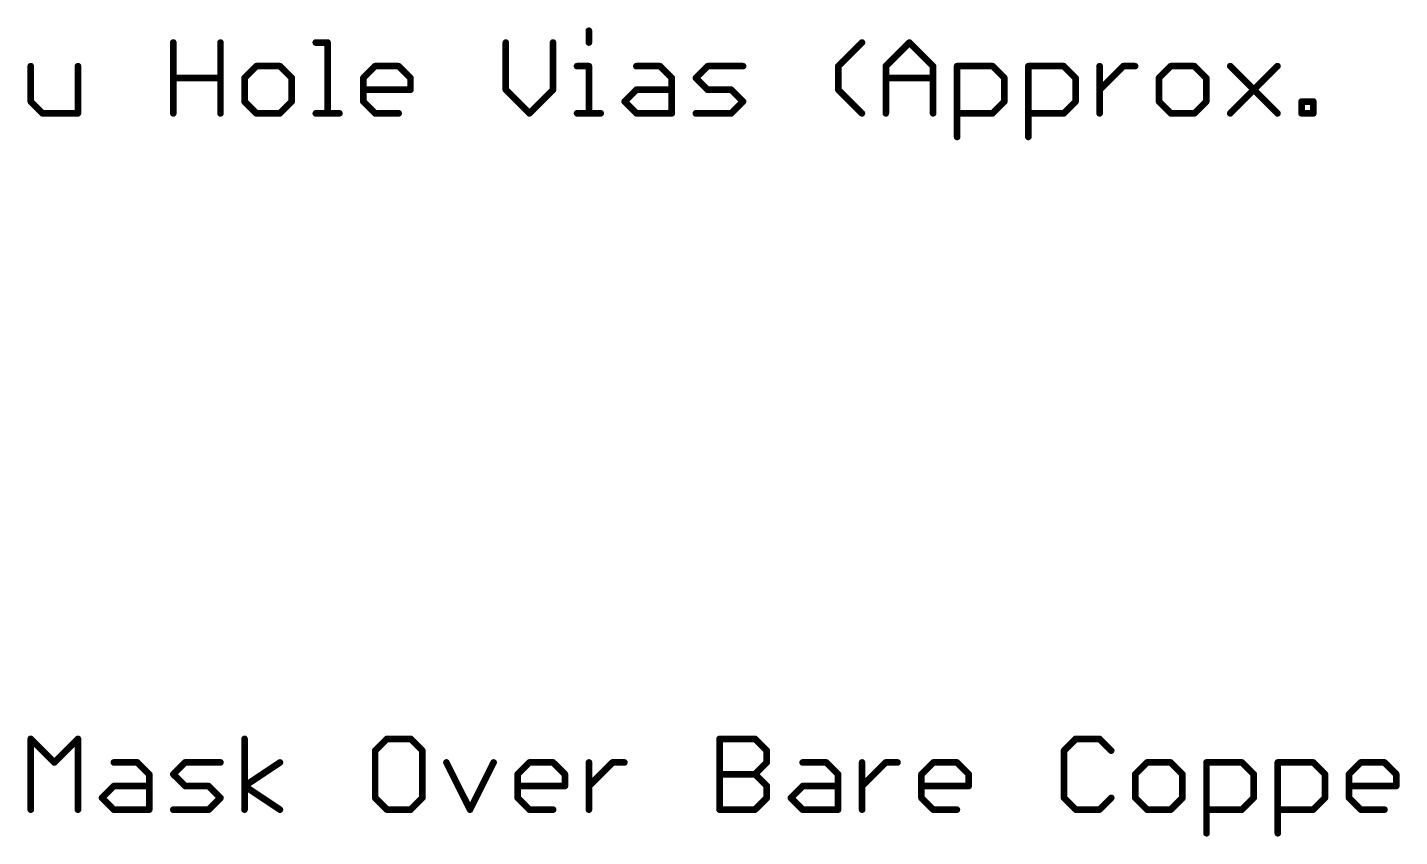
# Model space of a CAD drawing. Extents: x -1.41 to 8.41, y -3.01 to 3.01.
# Drawn here: x 4.367 to 5.609, y 0.064 to 0.796 of the extents above; entities that cross this region are included whole.
import ezdxf

# ---------------------------------------------------------------- set-up
doc = ezdxf.new("R2010")
doc.units = 0
doc.layers.add('52', color=253, linetype='CONTINUOUS')

msp = doc.modelspace()

# ---------------------------------------------------------------- linework, layer by layer
at = {"layer": '52', "const_width": 0.006}
for points in [[(4.875287, 0.79273), (4.875287, 0.782055)], [(4.499366, 0.718), (4.499366, 0.782055)], [(4.542069, 0.782055), (4.542069, 0.718)], [(4.628276, 0.782055), (4.638952, 0.782055)], [(4.638952, 0.782055), (4.638952, 0.718)], [(4.800156, 0.782055), (4.800156, 0.739352)], [(4.842859, 0.739352), (4.842859, 0.782055)], [(5.100946, 0.760703), (5.122297, 0.782055)], [(5.143916, 0.760703), (5.165267, 0.782055)], [(5.165267, 0.782055), (5.186619, 0.760703)], [(4.370456, 0.760703), (4.370456, 0.728676)], [(4.413159, 0.718), (4.413159, 0.760703)], [(4.574497, 0.760703), (4.563821, 0.750027)], [(4.595849, 0.760703), (4.574497, 0.760703)], [(4.606524, 0.750027), (4.595849, 0.760703)], [(4.671246, 0.750027), (4.681922, 0.760703)], [(4.681922, 0.760703), (4.703273, 0.760703)], [(4.703273, 0.760703), (4.713949, 0.750027)], [(4.864611, 0.760703), (4.875287, 0.760703)], [(4.875287, 0.760703), (4.875287, 0.718)], [(4.918257, 0.760703), (4.939608, 0.760703)], [(4.939608, 0.760703), (4.950284, 0.750027)], [(4.972036, 0.750027), (4.982712, 0.760703)], [(4.982712, 0.760703), (5.014739, 0.760703)], [(5.100946, 0.739352), (5.100946, 0.760703)], [(5.143916, 0.718), (5.143916, 0.760703)], [(5.186619, 0.760703), (5.186619, 0.718)], [(5.208371, 0.696648), (5.208371, 0.760703)], [(5.208371, 0.760703), (5.240398, 0.760703)], [(5.240398, 0.760703), (5.251074, 0.750027)], [(5.272826, 0.696648), (5.272826, 0.760703)], [(5.272826, 0.760703), (5.304853, 0.760703)], [(5.304853, 0.760703), (5.315529, 0.750027)], [(5.337281, 0.718), (5.337281, 0.760703)], [(5.337281, 0.739352), (5.358632, 0.760703)], [(5.358632, 0.760703), (5.369308, 0.760703)], [(5.401669, 0.760703), (5.390993, 0.750027)], [(5.423021, 0.760703), (5.401669, 0.760703)], [(5.433696, 0.750027), (5.423021, 0.760703)], [(5.455448, 0.760703), (5.498151, 0.718)], [(5.455448, 0.718), (5.498151, 0.760703)], [(4.499366, 0.750027), (4.542069, 0.750027)], [(4.563821, 0.750027), (4.563821, 0.728676)], [(4.606524, 0.728676), (4.606524, 0.750027)], [(4.671246, 0.728676), (4.671246, 0.750027)], [(4.713949, 0.750027), (4.713949, 0.739352)], [(4.950284, 0.750027), (4.950284, 0.718)], [(4.982712, 0.739352), (4.972036, 0.750027)], [(5.143916, 0.750027), (5.186619, 0.750027)], [(5.251074, 0.750027), (5.251074, 0.728676)], [(5.315529, 0.750027), (5.315529, 0.728676)], [(5.390993, 0.750027), (5.390993, 0.728676)], [(5.433696, 0.728676), (5.433696, 0.750027)], [(4.713949, 0.739352), (4.671246, 0.739352)], [(4.800156, 0.739352), (4.821508, 0.718)], [(4.821508, 0.718), (4.842859, 0.739352)], [(4.907581, 0.728676), (4.918257, 0.739352)], [(4.918257, 0.739352), (4.950284, 0.739352)], [(5.004063, 0.739352), (4.982712, 0.739352)], [(5.014739, 0.728676), (5.004063, 0.739352)], [(5.122297, 0.718), (5.100946, 0.739352)], [(4.370456, 0.728676), (4.381132, 0.718)], [(4.381132, 0.718), (4.413159, 0.718)], [(4.563821, 0.728676), (4.574497, 0.718)], [(4.574497, 0.718), (4.595849, 0.718)], [(4.595849, 0.718), (4.606524, 0.728676)], [(4.628276, 0.718), (4.649628, 0.718)], [(4.681922, 0.718), (4.671246, 0.728676)], [(4.703273, 0.718), (4.681922, 0.718)], [(4.864611, 0.718), (4.885963, 0.718)], [(4.918257, 0.718), (4.907581, 0.728676)], [(4.950284, 0.718), (4.918257, 0.718)], [(4.972036, 0.718), (5.004063, 0.718)], [(5.004063, 0.718), (5.014739, 0.728676)], [(5.240398, 0.718), (5.208371, 0.718)], [(5.251074, 0.728676), (5.240398, 0.718)], [(5.304853, 0.718), (5.272826, 0.718)], [(5.315529, 0.728676), (5.304853, 0.718)], [(5.390993, 0.728676), (5.401669, 0.718)], [(5.401669, 0.718), (5.423021, 0.718)], [(5.423021, 0.718), (5.433696, 0.728676)], [(5.519903, 0.718), (5.519903, 0.728676)], [(5.519903, 0.728676), (5.530579, 0.728676)], [(5.530579, 0.718), (5.519903, 0.718)], [(5.530579, 0.728676), (5.530579, 0.718)], [(4.370456, 0.088), (4.370456, 0.152055)], [(4.370456, 0.152055), (4.391808, 0.130703)], [(4.391808, 0.130703), (4.413159, 0.152055)], [(4.413159, 0.152055), (4.413159, 0.088)], [(4.563821, 0.088), (4.563821, 0.152055)], [(4.692664, 0.152055), (4.681989, 0.141379)], [(4.714016, 0.152055), (4.692664, 0.152055)], [(4.724692, 0.141379), (4.714016, 0.152055)], [(4.993521, 0.088), (4.993521, 0.152055)], [(4.993521, 0.152055), (5.025548, 0.152055)], [(5.025548, 0.152055), (5.036224, 0.141379)], [(5.315729, 0.152055), (5.305053, 0.141379)], [(5.337081, 0.152055), (5.315729, 0.152055)], [(5.347757, 0.141379), (5.337081, 0.152055)], [(4.681989, 0.141379), (4.681989, 0.098676)], [(4.724692, 0.098676), (4.724692, 0.141379)], [(5.036224, 0.141379), (5.036224, 0.130703)], [(5.305053, 0.141379), (5.305053, 0.098676)], [(4.445587, 0.130703), (4.466939, 0.130703)], [(4.466939, 0.130703), (4.477614, 0.120027)], [(4.499366, 0.120027), (4.510042, 0.130703)], [(4.510042, 0.130703), (4.542069, 0.130703)], [(4.563821, 0.109352), (4.595849, 0.130703)], [(4.746444, 0.130703), (4.767795, 0.088)], [(4.767795, 0.088), (4.789147, 0.130703)], [(4.810899, 0.120027), (4.821574, 0.130703)], [(4.821574, 0.130703), (4.842926, 0.130703)], [(4.842926, 0.130703), (4.853602, 0.120027)], [(4.875354, 0.088), (4.875354, 0.130703)], [(4.875354, 0.109352), (4.896705, 0.130703)], [(4.896705, 0.130703), (4.907381, 0.130703)], [(5.036224, 0.130703), (5.025548, 0.120027)], [(5.068652, 0.130703), (5.090003, 0.130703)], [(5.090003, 0.130703), (5.100679, 0.120027)], [(5.122431, 0.088), (5.122431, 0.130703)], [(5.122431, 0.109352), (5.143782, 0.130703)], [(5.143782, 0.130703), (5.154458, 0.130703)], [(5.176143, 0.120027), (5.186819, 0.130703)], [(5.186819, 0.130703), (5.208171, 0.130703)], [(5.208171, 0.130703), (5.218847, 0.120027)], [(5.380184, 0.130703), (5.369508, 0.120027)], [(5.401536, 0.130703), (5.380184, 0.130703)], [(5.412211, 0.120027), (5.401536, 0.130703)], [(5.433963, 0.066648), (5.433963, 0.130703)], [(5.433963, 0.130703), (5.465991, 0.130703)], [(5.465991, 0.130703), (5.476666, 0.120027)], [(5.498418, 0.066648), (5.498418, 0.130703)], [(5.498418, 0.130703), (5.530446, 0.130703)], [(5.530446, 0.130703), (5.541121, 0.120027)], [(5.562873, 0.120027), (5.573549, 0.130703)], [(5.573549, 0.130703), (5.594901, 0.130703)], [(5.594901, 0.130703), (5.605576, 0.120027)], [(4.434911, 0.098676), (4.445587, 0.109352)], [(4.445587, 0.109352), (4.477614, 0.109352)], [(4.477614, 0.120027), (4.477614, 0.088)], [(4.510042, 0.109352), (4.499366, 0.120027)], [(4.531394, 0.109352), (4.510042, 0.109352)], [(4.542069, 0.098676), (4.531394, 0.109352)], [(4.595849, 0.088), (4.563821, 0.109352)], [(4.810899, 0.098676), (4.810899, 0.120027)], [(4.853602, 0.109352), (4.810899, 0.109352)], [(4.853602, 0.120027), (4.853602, 0.109352)], [(4.993521, 0.120027), (5.025548, 0.120027)], [(5.025548, 0.120027), (5.036224, 0.109352)], [(5.036224, 0.109352), (5.036224, 0.098676)], [(5.057976, 0.098676), (5.068652, 0.109352)], [(5.068652, 0.109352), (5.100679, 0.109352)], [(5.100679, 0.120027), (5.100679, 0.088)], [(5.176143, 0.098676), (5.176143, 0.120027)], [(5.218847, 0.109352), (5.176143, 0.109352)], [(5.218847, 0.120027), (5.218847, 0.109352)], [(5.369508, 0.120027), (5.369508, 0.098676)], [(5.412211, 0.098676), (5.412211, 0.120027)], [(5.476666, 0.120027), (5.476666, 0.098676)], [(5.541121, 0.120027), (5.541121, 0.098676)], [(5.562873, 0.098676), (5.562873, 0.120027)], [(5.605576, 0.109352), (5.562873, 0.109352)], [(5.605576, 0.120027), (5.605576, 0.109352)], [(4.445587, 0.088), (4.434911, 0.098676)], [(4.531394, 0.088), (4.542069, 0.098676)], [(4.681989, 0.098676), (4.692664, 0.088)], [(4.714016, 0.088), (4.724692, 0.098676)], [(4.821574, 0.088), (4.810899, 0.098676)], [(5.036224, 0.098676), (5.025548, 0.088)], [(5.068652, 0.088), (5.057976, 0.098676)], [(5.186819, 0.088), (5.176143, 0.098676)], [(5.305053, 0.098676), (5.315729, 0.088)], [(5.337081, 0.088), (5.347757, 0.098676)], [(5.369508, 0.098676), (5.380184, 0.088)], [(5.401536, 0.088), (5.412211, 0.098676)], [(5.476666, 0.098676), (5.465991, 0.088)], [(5.541121, 0.098676), (5.530446, 0.088)], [(5.573549, 0.088), (5.562873, 0.098676)], [(4.477614, 0.088), (4.445587, 0.088)], [(4.499366, 0.088), (4.531394, 0.088)], [(4.692664, 0.088), (4.714016, 0.088)], [(4.842926, 0.088), (4.821574, 0.088)], [(5.025548, 0.088), (4.993521, 0.088)], [(5.100679, 0.088), (5.068652, 0.088)], [(5.208171, 0.088), (5.186819, 0.088)], [(5.315729, 0.088), (5.337081, 0.088)], [(5.380184, 0.088), (5.401536, 0.088)], [(5.465991, 0.088), (5.433963, 0.088)], [(5.530446, 0.088), (5.498418, 0.088)], [(5.594901, 0.088), (5.573549, 0.088)]]:
    msp.add_lwpolyline(points, dxfattribs=at)
at = {"layer": '52', "const_width": 0.003}
for points in [[(4.876787, 0.79273, 1), (4.873787, 0.79273)], [(4.500866, 0.782055, 1), (4.497866, 0.782055)], [(4.543569, 0.782055, 1), (4.540569, 0.782055)], [(4.628276, 0.783555, 1), (4.628276, 0.780555)], [(4.640452, 0.782055, 1), (4.637452, 0.782055)], [(4.638952, 0.780555, 1), (4.638952, 0.783555)], [(4.801656, 0.782055, 1), (4.798656, 0.782055)], [(4.844359, 0.782055, 1), (4.841359, 0.782055)], [(4.873787, 0.782055, 1), (4.876787, 0.782055)], [(5.123358, 0.780994, 1), (5.121237, 0.783115)], [(5.166328, 0.783115, 1), (5.164207, 0.780994)], [(5.166328, 0.780994, 1), (5.164207, 0.783115)], [(4.371956, 0.760703, 1), (4.368956, 0.760703)], [(4.414659, 0.760703, 1), (4.411659, 0.760703)], [(4.574497, 0.762203, 1), (4.574497, 0.759203)], [(4.575558, 0.759642, 1), (4.573436, 0.761764)], [(4.596909, 0.761764, 1), (4.594788, 0.759642)], [(4.595849, 0.759203, 1), (4.595849, 0.762203)], [(4.681922, 0.762203, 1), (4.681922, 0.759203)], [(4.682983, 0.759642, 1), (4.680861, 0.761764)], [(4.704334, 0.761764, 1), (4.702213, 0.759642)], [(4.703273, 0.759203, 1), (4.703273, 0.762203)], [(4.864611, 0.762203, 1), (4.864611, 0.759203)], [(4.876787, 0.760703, 1), (4.873787, 0.760703)], [(4.875287, 0.759203, 1), (4.875287, 0.762203)], [(4.918257, 0.762203, 1), (4.918257, 0.759203)], [(4.940669, 0.761764, 1), (4.938548, 0.759642)], [(4.939608, 0.759203, 1), (4.939608, 0.762203)], [(4.982712, 0.762203, 1), (4.982712, 0.759203)], [(4.983772, 0.759642, 1), (4.981651, 0.761764)], [(5.014739, 0.759203, 1), (5.014739, 0.762203)], [(5.102446, 0.760703, 1), (5.099446, 0.760703)], [(5.099885, 0.761764, 1), (5.102007, 0.759642)], [(5.145416, 0.760703, 1), (5.142416, 0.760703)], [(5.142855, 0.761764, 1), (5.144977, 0.759642)], [(5.188119, 0.760703, 1), (5.185119, 0.760703)], [(5.185558, 0.759642, 1), (5.18768, 0.761764)], [(5.209871, 0.760703, 1), (5.206871, 0.760703)], [(5.208371, 0.762203, 1), (5.208371, 0.759203)], [(5.241459, 0.761764, 1), (5.239338, 0.759642)], [(5.240398, 0.759203, 1), (5.240398, 0.762203)], [(5.274326, 0.760703, 1), (5.271326, 0.760703)], [(5.272826, 0.762203, 1), (5.272826, 0.759203)], [(5.305914, 0.761764, 1), (5.303793, 0.759642)], [(5.304853, 0.759203, 1), (5.304853, 0.762203)], [(5.338781, 0.760703, 1), (5.335781, 0.760703)], [(5.358632, 0.762203, 1), (5.358632, 0.759203)], [(5.359693, 0.759642, 1), (5.357572, 0.761764)], [(5.369308, 0.759203, 1), (5.369308, 0.762203)], [(5.401669, 0.762203, 1), (5.401669, 0.759203)], [(5.40273, 0.759642, 1), (5.400608, 0.761764)], [(5.424081, 0.761764, 1), (5.42196, 0.759642)], [(5.423021, 0.759203, 1), (5.423021, 0.762203)], [(5.456509, 0.761764, 1), (5.454388, 0.759642)], [(5.499212, 0.759642, 1), (5.497091, 0.761764)], [(4.499366, 0.751527, 1), (4.499366, 0.748527)], [(4.542069, 0.748527, 1), (4.542069, 0.751527)], [(4.565321, 0.750027, 1), (4.562321, 0.750027)], [(4.562761, 0.751088, 1), (4.564882, 0.748967)], [(4.608024, 0.750027, 1), (4.605024, 0.750027)], [(4.605464, 0.748967, 1), (4.607585, 0.751088)], [(4.672746, 0.750027, 1), (4.669746, 0.750027)], [(4.670186, 0.751088, 1), (4.672307, 0.748967)], [(4.715449, 0.750027, 1), (4.712449, 0.750027)], [(4.712889, 0.748967, 1), (4.71501, 0.751088)], [(4.951784, 0.750027, 1), (4.948784, 0.750027)], [(4.949224, 0.748967, 1), (4.951345, 0.751088)], [(4.973097, 0.751088, 1), (4.970975, 0.748967)], [(4.970975, 0.751088, 1), (4.973097, 0.748967)], [(5.143916, 0.751527, 1), (5.143916, 0.748527)], [(5.186619, 0.748527, 1), (5.186619, 0.751527)], [(5.252574, 0.750027, 1), (5.249574, 0.750027)], [(5.250013, 0.748967, 1), (5.252135, 0.751088)], [(5.317029, 0.750027, 1), (5.314029, 0.750027)], [(5.314468, 0.748967, 1), (5.31659, 0.751088)], [(5.392493, 0.750027, 1), (5.389493, 0.750027)], [(5.389933, 0.751088, 1), (5.392054, 0.748967)], [(5.435196, 0.750027, 1), (5.432196, 0.750027)], [(5.432636, 0.748967, 1), (5.434757, 0.751088)], [(4.671246, 0.740852, 1), (4.671246, 0.737852)], [(4.712449, 0.739352, 1), (4.715449, 0.739352)], [(4.713949, 0.737852, 1), (4.713949, 0.740852)], [(4.801217, 0.740412, 1), (4.799095, 0.738291)], [(4.798656, 0.739352, 1), (4.801656, 0.739352)], [(4.841359, 0.739352, 1), (4.844359, 0.739352)], [(4.84392, 0.738291, 1), (4.841799, 0.740412)], [(4.918257, 0.740852, 1), (4.918257, 0.737852)], [(4.919317, 0.738291, 1), (4.917196, 0.740412)], [(4.950284, 0.737852, 1), (4.950284, 0.740852)], [(4.982712, 0.740852, 1), (4.982712, 0.737852)], [(4.981651, 0.738291, 1), (4.983772, 0.740412)], [(5.005124, 0.740412, 1), (5.003003, 0.738291)], [(5.004063, 0.737852, 1), (5.004063, 0.740852)], [(5.102007, 0.740412, 1), (5.099885, 0.738291)], [(5.099446, 0.739352, 1), (5.102446, 0.739352)], [(5.33622, 0.740412, 1), (5.338342, 0.738291)], [(4.368956, 0.728676, 1), (4.371956, 0.728676)], [(4.371517, 0.729736, 1), (4.369396, 0.727615)], [(4.381132, 0.7195, 1), (4.381132, 0.7165)], [(4.380071, 0.716939, 1), (4.382193, 0.719061)], [(4.413159, 0.7165, 1), (4.413159, 0.7195)], [(4.562321, 0.728676, 1), (4.565321, 0.728676)], [(4.564882, 0.729736, 1), (4.562761, 0.727615)], [(4.574497, 0.7195, 1), (4.574497, 0.7165)], [(4.573436, 0.716939, 1), (4.575558, 0.719061)], [(4.594788, 0.719061, 1), (4.596909, 0.716939)], [(4.595849, 0.7165, 1), (4.595849, 0.7195)], [(4.605024, 0.728676, 1), (4.608024, 0.728676)], [(4.607585, 0.727615, 1), (4.605464, 0.729736)], [(4.628276, 0.7195, 1), (4.628276, 0.7165)], [(4.649628, 0.7165, 1), (4.649628, 0.7195)], [(4.669746, 0.728676, 1), (4.672746, 0.728676)], [(4.672307, 0.729736, 1), (4.670186, 0.727615)], [(4.681922, 0.7195, 1), (4.681922, 0.7165)], [(4.680861, 0.716939, 1), (4.682983, 0.719061)], [(4.703273, 0.7165, 1), (4.703273, 0.7195)], [(4.820447, 0.719061, 1), (4.822568, 0.716939)], [(4.820447, 0.716939, 1), (4.822568, 0.719061)], [(4.864611, 0.7195, 1), (4.864611, 0.7165)], [(4.885963, 0.7165, 1), (4.885963, 0.7195)], [(4.908642, 0.729736, 1), (4.90652, 0.727615)], [(4.90652, 0.729736, 1), (4.908642, 0.727615)], [(4.918257, 0.7195, 1), (4.918257, 0.7165)], [(4.917196, 0.716939, 1), (4.919317, 0.719061)], [(4.950284, 0.7165, 1), (4.950284, 0.7195)], [(4.972036, 0.7195, 1), (4.972036, 0.7165)], [(5.003003, 0.719061, 1), (5.005124, 0.716939)], [(5.004063, 0.7165, 1), (5.004063, 0.7195)], [(5.0158, 0.727615, 1), (5.013679, 0.729736)], [(5.013679, 0.727615, 1), (5.0158, 0.729736)], [(5.121237, 0.716939, 1), (5.123358, 0.719061)], [(5.208371, 0.7195, 1), (5.208371, 0.7165)], [(5.239338, 0.719061, 1), (5.241459, 0.716939)], [(5.240398, 0.7165, 1), (5.240398, 0.7195)], [(5.249574, 0.728676, 1), (5.252574, 0.728676)], [(5.252135, 0.727615, 1), (5.250013, 0.729736)], [(5.272826, 0.7195, 1), (5.272826, 0.7165)], [(5.303793, 0.719061, 1), (5.305914, 0.716939)], [(5.304853, 0.7165, 1), (5.304853, 0.7195)], [(5.314029, 0.728676, 1), (5.317029, 0.728676)], [(5.31659, 0.727615, 1), (5.314468, 0.729736)], [(5.389493, 0.728676, 1), (5.392493, 0.728676)], [(5.392054, 0.729736, 1), (5.389933, 0.727615)], [(5.401669, 0.7195, 1), (5.401669, 0.7165)], [(5.400608, 0.716939, 1), (5.40273, 0.719061)], [(5.42196, 0.719061, 1), (5.424081, 0.716939)], [(5.423021, 0.7165, 1), (5.423021, 0.7195)], [(5.432196, 0.728676, 1), (5.435196, 0.728676)], [(5.434757, 0.727615, 1), (5.432636, 0.729736)], [(5.454388, 0.719061, 1), (5.456509, 0.716939)], [(5.497091, 0.716939, 1), (5.499212, 0.719061)], [(5.521403, 0.728676, 1), (5.518403, 0.728676)], [(5.519903, 0.730176, 1), (5.519903, 0.727176)], [(5.519903, 0.7195, 1), (5.519903, 0.7165)], [(5.532079, 0.728676, 1), (5.529079, 0.728676)], [(5.530579, 0.727176, 1), (5.530579, 0.730176)], [(5.530579, 0.7165, 1), (5.530579, 0.7195)], [(4.411659, 0.718, 1), (4.414659, 0.718)], [(4.497866, 0.718, 1), (4.500866, 0.718)], [(4.540569, 0.718, 1), (4.543569, 0.718)], [(4.637452, 0.718, 1), (4.640452, 0.718)], [(4.873787, 0.718, 1), (4.876787, 0.718)], [(4.948784, 0.718, 1), (4.951784, 0.718)], [(5.142416, 0.718, 1), (5.145416, 0.718)], [(5.185119, 0.718, 1), (5.188119, 0.718)], [(5.335781, 0.718, 1), (5.338781, 0.718)], [(5.518403, 0.718, 1), (5.521403, 0.718)], [(5.529079, 0.718, 1), (5.532079, 0.718)], [(5.206871, 0.696648, 1), (5.209871, 0.696648)], [(5.271326, 0.696648, 1), (5.274326, 0.696648)], [(4.371956, 0.152055, 1), (4.368956, 0.152055)], [(4.371517, 0.153115, 1), (4.369396, 0.150994)], [(4.414659, 0.152055, 1), (4.411659, 0.152055)], [(4.41422, 0.150994, 1), (4.412099, 0.153115)], [(4.565321, 0.152055, 1), (4.562321, 0.152055)], [(4.692664, 0.153555, 1), (4.692664, 0.150555)], [(4.693725, 0.150994, 1), (4.691604, 0.153115)], [(4.715077, 0.153115, 1), (4.712955, 0.150994)], [(4.714016, 0.150555, 1), (4.714016, 0.153555)], [(4.995021, 0.152055, 1), (4.992021, 0.152055)], [(4.993521, 0.153555, 1), (4.993521, 0.150555)], [(5.026609, 0.153115, 1), (5.024488, 0.150994)], [(5.025548, 0.150555, 1), (5.025548, 0.153555)], [(5.315729, 0.153555, 1), (5.315729, 0.150555)], [(5.31679, 0.150994, 1), (5.314668, 0.153115)], [(5.338141, 0.153115, 1), (5.33602, 0.150994)], [(5.337081, 0.150555, 1), (5.337081, 0.153555)], [(4.680928, 0.14244, 1), (4.683049, 0.140318)], [(4.683489, 0.141379, 1), (4.680489, 0.141379)], [(4.726192, 0.141379, 1), (4.723192, 0.141379)], [(4.723631, 0.140318, 1), (4.725752, 0.14244)], [(5.037724, 0.141379, 1), (5.034724, 0.141379)], [(5.035164, 0.140318, 1), (5.037285, 0.14244)], [(5.306553, 0.141379, 1), (5.303553, 0.141379)], [(5.303993, 0.14244, 1), (5.306114, 0.140318)], [(5.346696, 0.140318, 1), (5.348817, 0.14244)], [(4.390747, 0.131764, 1), (4.392868, 0.129642)], [(4.390747, 0.129642, 1), (4.392868, 0.131764)], [(4.445587, 0.132203, 1), (4.445587, 0.129203)], [(4.467999, 0.131764, 1), (4.465878, 0.129642)], [(4.466939, 0.129203, 1), (4.466939, 0.132203)], [(4.510042, 0.132203, 1), (4.510042, 0.129203)], [(4.511103, 0.129642, 1), (4.508981, 0.131764)], [(4.542069, 0.129203, 1), (4.542069, 0.132203)], [(4.596681, 0.129455, 1), (4.595016, 0.131951)], [(4.747785, 0.131374, 1), (4.745102, 0.130032)], [(4.790488, 0.130032, 1), (4.787805, 0.131374)], [(4.821574, 0.132203, 1), (4.821574, 0.129203)], [(4.822635, 0.129642, 1), (4.820514, 0.131764)], [(4.843987, 0.131764, 1), (4.841865, 0.129642)], [(4.842926, 0.129203, 1), (4.842926, 0.132203)], [(4.876854, 0.130703, 1), (4.873854, 0.130703)], [(4.896705, 0.132203, 1), (4.896705, 0.129203)], [(4.897766, 0.129642, 1), (4.895644, 0.131764)], [(4.907381, 0.129203, 1), (4.907381, 0.132203)], [(5.034724, 0.130703, 1), (5.037724, 0.130703)], [(5.037285, 0.129642, 1), (5.035164, 0.131764)], [(5.068652, 0.132203, 1), (5.068652, 0.129203)], [(5.091064, 0.131764, 1), (5.088943, 0.129642)], [(5.090003, 0.129203, 1), (5.090003, 0.132203)], [(5.123931, 0.130703, 1), (5.120931, 0.130703)], [(5.143782, 0.132203, 1), (5.143782, 0.129203)], [(5.144843, 0.129642, 1), (5.142722, 0.131764)], [(5.154458, 0.129203, 1), (5.154458, 0.132203)], [(5.186819, 0.132203, 1), (5.186819, 0.129203)], [(5.18788, 0.129642, 1), (5.185758, 0.131764)], [(5.209231, 0.131764, 1), (5.20711, 0.129642)], [(5.208171, 0.129203, 1), (5.208171, 0.132203)], [(5.380184, 0.132203, 1), (5.380184, 0.129203)], [(5.381245, 0.129642, 1), (5.379123, 0.131764)], [(5.402596, 0.131764, 1), (5.400475, 0.129642)], [(5.401536, 0.129203, 1), (5.401536, 0.132203)], [(5.435463, 0.130703, 1), (5.432463, 0.130703)], [(5.433963, 0.132203, 1), (5.433963, 0.129203)], [(5.467051, 0.131764, 1), (5.46493, 0.129642)], [(5.465991, 0.129203, 1), (5.465991, 0.132203)], [(5.499918, 0.130703, 1), (5.496918, 0.130703)], [(5.498418, 0.132203, 1), (5.498418, 0.129203)], [(5.531506, 0.131764, 1), (5.529385, 0.129642)], [(5.530446, 0.129203, 1), (5.530446, 0.132203)], [(5.573549, 0.132203, 1), (5.573549, 0.129203)], [(5.57461, 0.129642, 1), (5.572488, 0.131764)], [(5.595961, 0.131764, 1), (5.59384, 0.129642)], [(5.594901, 0.129203, 1), (5.594901, 0.132203)], [(4.445587, 0.110852, 1), (4.445587, 0.107852)], [(4.446648, 0.108291, 1), (4.444526, 0.110412)], [(4.479114, 0.120027, 1), (4.476114, 0.120027)], [(4.476554, 0.118967, 1), (4.478675, 0.121088)], [(4.477614, 0.107852, 1), (4.477614, 0.110852)], [(4.500427, 0.121088, 1), (4.498306, 0.118967)], [(4.498306, 0.121088, 1), (4.500427, 0.118967)], [(4.510042, 0.110852, 1), (4.510042, 0.107852)], [(4.508981, 0.108291, 1), (4.511103, 0.110412)], [(4.532454, 0.110412, 1), (4.530333, 0.108291)], [(4.531394, 0.107852, 1), (4.531394, 0.110852)], [(4.564653, 0.1106, 1), (4.562989, 0.108103)], [(4.562989, 0.1106, 1), (4.564653, 0.108103)], [(4.812399, 0.120027, 1), (4.809399, 0.120027)], [(4.809838, 0.121088, 1), (4.811959, 0.118967)], [(4.810899, 0.110852, 1), (4.810899, 0.107852)], [(4.855102, 0.120027, 1), (4.852102, 0.120027)], [(4.852541, 0.118967, 1), (4.854662, 0.121088)], [(4.853602, 0.107852, 1), (4.853602, 0.110852)], [(4.874293, 0.110412, 1), (4.876414, 0.108291)], [(4.993521, 0.121527, 1), (4.993521, 0.118527)], [(5.026609, 0.121088, 1), (5.024488, 0.118967)], [(5.024488, 0.121088, 1), (5.026609, 0.118967)], [(5.025548, 0.118527, 1), (5.025548, 0.121527)], [(5.037724, 0.109352, 1), (5.034724, 0.109352)], [(5.035164, 0.108291, 1), (5.037285, 0.110412)], [(5.068652, 0.110852, 1), (5.068652, 0.107852)], [(5.069712, 0.108291, 1), (5.067591, 0.110412)], [(5.102179, 0.120027, 1), (5.099179, 0.120027)], [(5.099618, 0.118967, 1), (5.10174, 0.121088)], [(5.100679, 0.107852, 1), (5.100679, 0.110852)], [(5.12137, 0.110412, 1), (5.123492, 0.108291)], [(5.177643, 0.120027, 1), (5.174643, 0.120027)], [(5.176143, 0.110852, 1), (5.176143, 0.107852)], [(5.175083, 0.121088, 1), (5.177204, 0.118967)], [(5.220347, 0.120027, 1), (5.217347, 0.120027)], [(5.217786, 0.118967, 1), (5.219907, 0.121088)], [(5.218847, 0.107852, 1), (5.218847, 0.110852)], [(5.371008, 0.120027, 1), (5.368008, 0.120027)], [(5.368448, 0.121088, 1), (5.370569, 0.118967)], [(5.413711, 0.120027, 1), (5.410711, 0.120027)], [(5.411151, 0.118967, 1), (5.413272, 0.121088)], [(5.478166, 0.120027, 1), (5.475166, 0.120027)], [(5.475606, 0.118967, 1), (5.477727, 0.121088)], [(5.542621, 0.120027, 1), (5.539621, 0.120027)], [(5.540061, 0.118967, 1), (5.542182, 0.121088)], [(5.564373, 0.120027, 1), (5.561373, 0.120027)], [(5.562873, 0.110852, 1), (5.562873, 0.107852)], [(5.561813, 0.121088, 1), (5.563934, 0.118967)], [(5.607076, 0.120027, 1), (5.604076, 0.120027)], [(5.604516, 0.118967, 1), (5.606637, 0.121088)], [(5.605576, 0.107852, 1), (5.605576, 0.110852)], [(4.435972, 0.099736, 1), (4.433851, 0.097615)], [(4.433851, 0.099736, 1), (4.435972, 0.097615)], [(4.54313, 0.097615, 1), (4.541009, 0.099736)], [(4.541009, 0.097615, 1), (4.54313, 0.099736)], [(4.683049, 0.099736, 1), (4.680928, 0.097615)], [(4.680489, 0.098676, 1), (4.683489, 0.098676)], [(4.723192, 0.098676, 1), (4.726192, 0.098676)], [(4.725752, 0.097615, 1), (4.723631, 0.099736)], [(4.811959, 0.099736, 1), (4.809838, 0.097615)], [(4.809399, 0.098676, 1), (4.812399, 0.098676)], [(4.852102, 0.109352, 1), (4.855102, 0.109352)], [(5.034724, 0.098676, 1), (5.037724, 0.098676)], [(5.037285, 0.097615, 1), (5.035164, 0.099736)], [(5.059037, 0.099736, 1), (5.056915, 0.097615)], [(5.056915, 0.099736, 1), (5.059037, 0.097615)], [(5.174643, 0.098676, 1), (5.177643, 0.098676)], [(5.177204, 0.099736, 1), (5.175083, 0.097615)], [(5.217347, 0.109352, 1), (5.220347, 0.109352)], [(5.303553, 0.098676, 1), (5.306553, 0.098676)], [(5.306114, 0.099736, 1), (5.303993, 0.097615)], [(5.348817, 0.097615, 1), (5.346696, 0.099736)], [(5.368008, 0.098676, 1), (5.371008, 0.098676)], [(5.370569, 0.099736, 1), (5.368448, 0.097615)], [(5.410711, 0.098676, 1), (5.413711, 0.098676)], [(5.413272, 0.097615, 1), (5.411151, 0.099736)], [(5.475166, 0.098676, 1), (5.478166, 0.098676)], [(5.477727, 0.097615, 1), (5.475606, 0.099736)], [(5.539621, 0.098676, 1), (5.542621, 0.098676)], [(5.542182, 0.097615, 1), (5.540061, 0.099736)], [(5.561373, 0.098676, 1), (5.564373, 0.098676)], [(5.563934, 0.099736, 1), (5.561813, 0.097615)], [(5.604076, 0.109352, 1), (5.607076, 0.109352)], [(4.368956, 0.088, 1), (4.371956, 0.088)], [(4.411659, 0.088, 1), (4.414659, 0.088)], [(4.445587, 0.0895, 1), (4.445587, 0.0865)], [(4.444526, 0.086939, 1), (4.446648, 0.089061)], [(4.476114, 0.088, 1), (4.479114, 0.088)], [(4.477614, 0.0865, 1), (4.477614, 0.0895)], [(4.499366, 0.0895, 1), (4.499366, 0.0865)], [(4.530333, 0.089061, 1), (4.532454, 0.086939)], [(4.531394, 0.0865, 1), (4.531394, 0.0895)], [(4.562321, 0.088, 1), (4.565321, 0.088)], [(4.595016, 0.086752, 1), (4.596681, 0.089248)], [(4.692664, 0.0895, 1), (4.692664, 0.0865)], [(4.691604, 0.086939, 1), (4.693725, 0.089061)], [(4.712955, 0.089061, 1), (4.715077, 0.086939)], [(4.714016, 0.0865, 1), (4.714016, 0.0895)], [(4.766454, 0.088671, 1), (4.769137, 0.087329)], [(4.766454, 0.087329, 1), (4.769137, 0.088671)], [(4.821574, 0.0895, 1), (4.821574, 0.0865)], [(4.820514, 0.086939, 1), (4.822635, 0.089061)], [(4.842926, 0.0865, 1), (4.842926, 0.0895)], [(4.873854, 0.088, 1), (4.876854, 0.088)], [(4.993521, 0.0895, 1), (4.993521, 0.0865)], [(4.992021, 0.088, 1), (4.995021, 0.088)], [(5.024488, 0.089061, 1), (5.026609, 0.086939)], [(5.025548, 0.0865, 1), (5.025548, 0.0895)], [(5.068652, 0.0895, 1), (5.068652, 0.0865)], [(5.067591, 0.086939, 1), (5.069712, 0.089061)], [(5.099179, 0.088, 1), (5.102179, 0.088)], [(5.100679, 0.0865, 1), (5.100679, 0.0895)], [(5.120931, 0.088, 1), (5.123931, 0.088)], [(5.186819, 0.0895, 1), (5.186819, 0.0865)], [(5.185758, 0.086939, 1), (5.18788, 0.089061)], [(5.208171, 0.0865, 1), (5.208171, 0.0895)], [(5.315729, 0.0895, 1), (5.315729, 0.0865)], [(5.314668, 0.086939, 1), (5.31679, 0.089061)], [(5.33602, 0.089061, 1), (5.338141, 0.086939)], [(5.337081, 0.0865, 1), (5.337081, 0.0895)], [(5.380184, 0.0895, 1), (5.380184, 0.0865)], [(5.379123, 0.086939, 1), (5.381245, 0.089061)], [(5.400475, 0.089061, 1), (5.402596, 0.086939)], [(5.401536, 0.0865, 1), (5.401536, 0.0895)], [(5.433963, 0.0895, 1), (5.433963, 0.0865)], [(5.46493, 0.089061, 1), (5.467051, 0.086939)], [(5.465991, 0.0865, 1), (5.465991, 0.0895)], [(5.498418, 0.0895, 1), (5.498418, 0.0865)], [(5.529385, 0.089061, 1), (5.531506, 0.086939)], [(5.530446, 0.0865, 1), (5.530446, 0.0895)], [(5.573549, 0.0895, 1), (5.573549, 0.0865)], [(5.572488, 0.086939, 1), (5.57461, 0.089061)], [(5.594901, 0.0865, 1), (5.594901, 0.0895)], [(5.432463, 0.066648, 1), (5.435463, 0.066648)], [(5.496918, 0.066648, 1), (5.499918, 0.066648)]]:
    msp.add_lwpolyline(points, format="xyb", dxfattribs=at)

doc.saveas('drawing.dxf')
